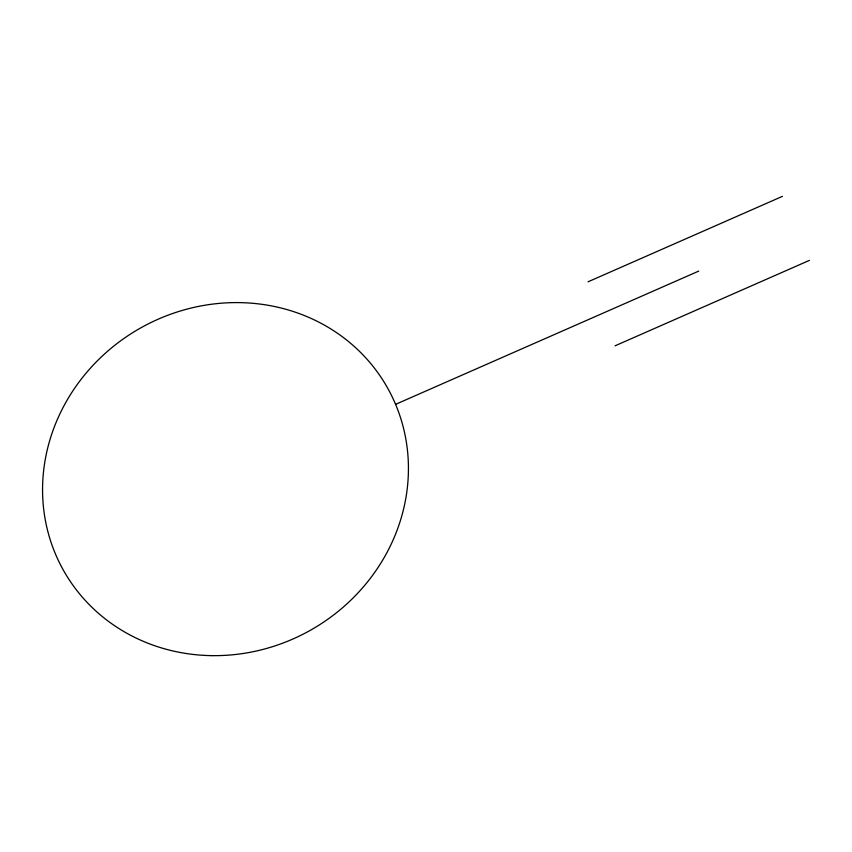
<?xml version="1.0" encoding="UTF-8"?>
<svg xmlns="http://www.w3.org/2000/svg" width="852" height="852" viewBox="0 0 852 852"><rect width="100%" height="100%" fill="white"/><g stroke="black" fill="none" stroke-linecap="round" stroke-linejoin="round"><path stroke-width="1.28" d="M588.05 281.799L782.434 196.354M395.584 404.349L698.725 271.096M615.016 345.837L809.4 260.382M211.765 655.635A185.949 173.361 -29.7 0 0 390.344 393.134A185.949 173.361 -29.7 0 0 74.39 388.587A185.949 173.361 -29.7 0 0 211.765 655.635"/></g></svg>
